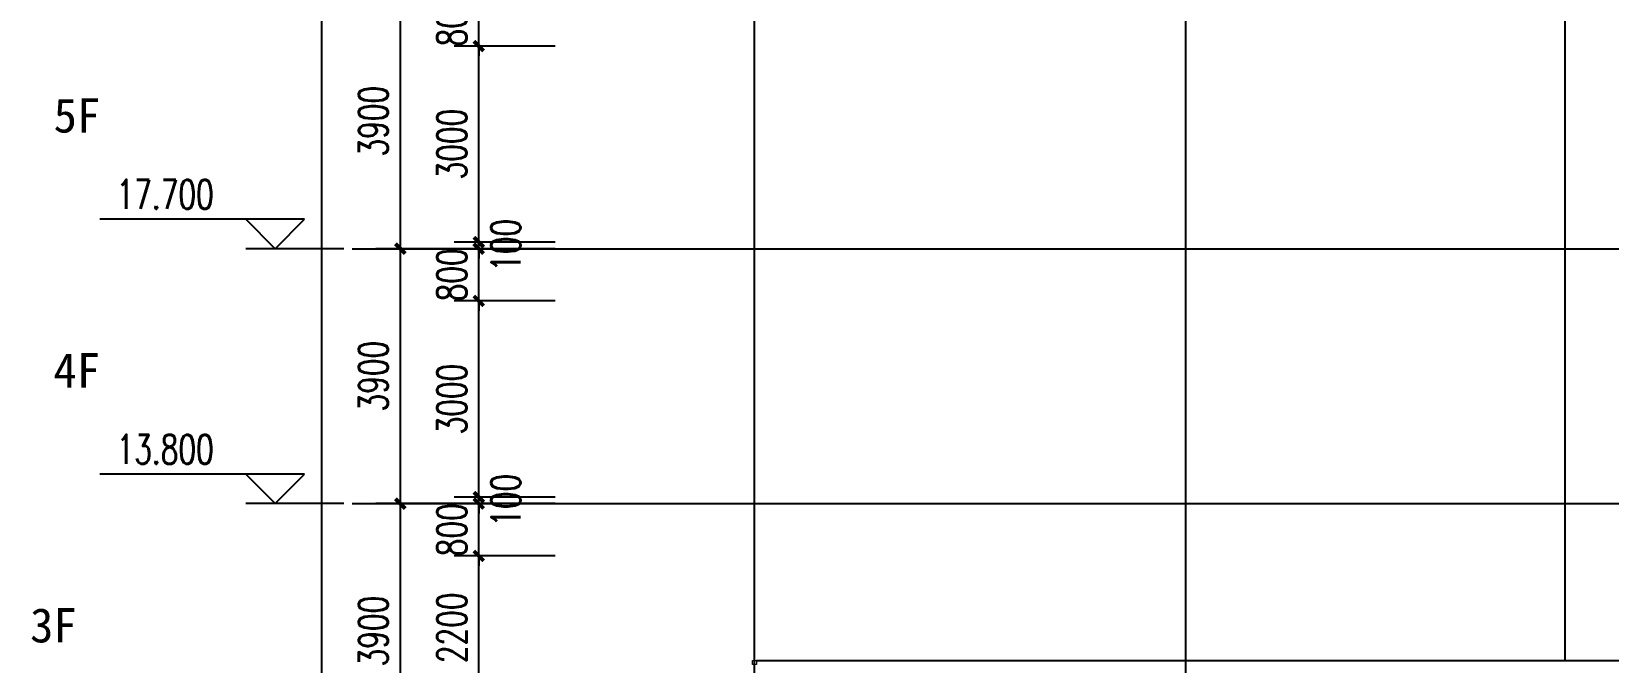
# Model space of a CAD drawing. Extents: x 1738711 to 2346805, y 1189731 to 2516152.
# Drawn here: x 2171281 to 2195406, y 1586102 to 1595754 of the extents above; entities that cross this region are included whole.
import ezdxf

# ---------------------------------------------------------------- set-up
doc = ezdxf.new("R2010")
doc.units = 0
doc.header["$LTSCALE"] = 1000
doc.header["$MEASUREMENT"] = 0
for name, color, linetype in [('DIM_ELEV', 3, 'Continuous'), ('DOTE', 1, 'Continuous'), ('PUB_DIM', 3, 'Continuous'), ('PUB_TEXT', 7, 'Continuous'), ('看线', 8, 'Continuous')]:
    doc.layers.add(name, color=color, linetype=linetype)
doc.layers.add('栏杆', color=6, linetype='Continuous', lineweight=15)
doc.styles.add('_TCH_DIM', font='SIMPLEX', dxfattribs={"bigfont": 'GBCBIG'})
doc.styles.add('_TCH_DIM_T3', font='SIMPLEX', dxfattribs={"width": 0.705882, "bigfont": 'GBCBIG'})
doc.styles.add('STW', font='simhei_0.ttf')
doc.dimstyles.new('_TCH_ARCH&&150', dxfattribs={"dimtxt": 446.25, "dimasz": 150, "dimexe": 375, "dimexo": 450, "dimgap": 189.375, "dimtad": 1, "dimdec": 0, "dimzin": 0, "dimdsep": 46, "dimtxsty": '_TCH_DIM_T3', "dimblk": 'ARCHTICK', "dimcen": 0.09, "dimclrt": 7, "dimazin": 2, "dimtfac": 1, "dimtdec": 0, "dimtix": 1, "dimtmove": 2, "dimatfit": 3, "dimfxl": 1, "dimtolj": 1, "dimtzin": 0, "dimarcsym": 0})

# ---------------------------------------------------------------- blocks, each defined once
blk = doc.blocks.new('_ArchTick')
at = {"color": 0, "linetype": 'ByBlock', "const_width": 0.4}
blk.add_lwpolyline([(-0.5, -0.5), (0.5, 0.5)], dxfattribs=at)
blk = doc.blocks.new('*D2336')
at = {"layer": 'Defpoints', "color": 0, "transparency": 16777216}
for p in [(2176923, 1588532), (2178542, 1588532), (2178542, 1584632)]:
    blk.add_point(p, dxfattribs=at)
at = {"layer": 'PUB_DIM', "color": 0, "lineweight": -2, "transparency": 16777216}
for p, q in [((2178092, 1588532), (2176548, 1588532)), ((2176923, 1584632), (2176923, 1588532)), ((2178092, 1584632), (2176548, 1584632))]:
    blk.add_line(p, q, dxfattribs=at)
at = {"layer": 'PUB_DIM', "color": 0, "lineweight": -2, "transparency": 16777216, "xscale": 150, "yscale": 150, "zscale": 150}
for p, rotation in [((2176923, 1588532), 90), ((2176923, 1584632), 270)]:
    blk.add_blockref('_ArchTick', p, dxfattribs=dict(at, rotation=rotation))
at = {"layer": 'PUB_DIM', "color": 7, "transparency": 16777216, "insert": (2176511, 1586582), "char_height": 446.2, "attachment_point": 5, "rotation": 90, "style": '_TCH_DIM_T3'}
blk.add_mtext('\\A1;3900', dxfattribs=at)
blk = doc.blocks.new('*D2337')
at = {"layer": 'Defpoints', "color": 0, "transparency": 16777216}
for p in [(2176923, 1592432), (2178542, 1592432), (2178542, 1588532)]:
    blk.add_point(p, dxfattribs=at)
at = {"layer": 'PUB_DIM', "color": 0, "lineweight": -2, "transparency": 16777216}
for p, q in [((2178092, 1592432), (2176548, 1592432)), ((2176923, 1588532), (2176923, 1592432)), ((2178092, 1588532), (2176548, 1588532))]:
    blk.add_line(p, q, dxfattribs=at)
at = {"layer": 'PUB_DIM', "color": 0, "lineweight": -2, "transparency": 16777216, "xscale": 150, "yscale": 150, "zscale": 150}
for p, rotation in [((2176923, 1592432), 90), ((2176923, 1588532), 270)]:
    blk.add_blockref('_ArchTick', p, dxfattribs=dict(at, rotation=rotation))
at = {"layer": 'PUB_DIM', "color": 7, "transparency": 16777216, "insert": (2176511, 1590482), "char_height": 446.2, "attachment_point": 5, "rotation": 90, "style": '_TCH_DIM_T3'}
blk.add_mtext('\\A1;3900', dxfattribs=at)
blk = doc.blocks.new('*D2338')
at = {"layer": 'Defpoints', "color": 0, "transparency": 16777216}
for p in [(2176923, 1596332), (2178542, 1596332), (2178542, 1592432)]:
    blk.add_point(p, dxfattribs=at)
at = {"layer": 'PUB_DIM', "color": 0, "lineweight": -2, "transparency": 16777216}
for p, q in [((2178092, 1596332), (2176548, 1596332)), ((2176923, 1592432), (2176923, 1596332)), ((2178092, 1592432), (2176548, 1592432))]:
    blk.add_line(p, q, dxfattribs=at)
at = {"layer": 'PUB_DIM', "color": 0, "lineweight": -2, "transparency": 16777216, "xscale": 150, "yscale": 150, "zscale": 150}
for p, rotation in [((2176923, 1596332), 90), ((2176923, 1592432), 270)]:
    blk.add_blockref('_ArchTick', p, dxfattribs=dict(at, rotation=rotation))
at = {"layer": 'PUB_DIM', "color": 7, "transparency": 16777216, "insert": (2176511, 1594382), "char_height": 446.2, "attachment_point": 5, "rotation": 90, "style": '_TCH_DIM_T3'}
blk.add_mtext('\\A1;3900', dxfattribs=at)
blk = doc.blocks.new('*D2346')
at = {"layer": 'Defpoints', "color": 0, "transparency": 16777216}
for p in [(2175723, 1622732), (2179742, 1622732), (2179742, 1574432)]:
    blk.add_point(p, dxfattribs=at)
at = {"layer": 'PUB_DIM', "color": 0, "lineweight": -2, "transparency": 16777216}
for p, q in [((2179292, 1622732), (2175348, 1622732)), ((2175723, 1574432), (2175723, 1622732)), ((2179292, 1574432), (2175348, 1574432))]:
    blk.add_line(p, q, dxfattribs=at)
at = {"layer": 'PUB_DIM', "color": 0, "lineweight": -2, "transparency": 16777216, "xscale": 150, "yscale": 150, "zscale": 150}
for p, rotation in [((2175723, 1622732), 90), ((2175723, 1574432), 270)]:
    blk.add_blockref('_ArchTick', p, dxfattribs=dict(at, rotation=rotation))
at = {"layer": 'PUB_DIM', "color": 7, "transparency": 16777216, "insert": (2175311, 1598582), "char_height": 446.2, "attachment_point": 5, "rotation": 90, "style": '_TCH_DIM_T3'}
blk.add_mtext('\\A1;48300', dxfattribs=at)
blk = doc.blocks.new('*D2353')
at = {"layer": 'Defpoints', "color": 0, "transparency": 16777216}
for p in [(2178123, 1587732), (2179742, 1587732), (2179742, 1585532)]:
    blk.add_point(p, dxfattribs=at)
at = {"layer": 'PUB_DIM', "color": 0, "lineweight": -2, "transparency": 16777216}
for p, q in [((2179292, 1587732), (2177748, 1587732)), ((2178123, 1585532), (2178123, 1587732)), ((2179292, 1585532), (2177748, 1585532))]:
    blk.add_line(p, q, dxfattribs=at)
at = {"layer": 'PUB_DIM', "color": 0, "lineweight": -2, "transparency": 16777216, "xscale": 150, "yscale": 150, "zscale": 150}
for p, rotation in [((2178123, 1587732), 90), ((2178123, 1585532), 270)]:
    blk.add_blockref('_ArchTick', p, dxfattribs=dict(at, rotation=rotation))
at = {"layer": 'PUB_DIM', "color": 7, "transparency": 16777216, "insert": (2177711, 1586632), "char_height": 446.2, "attachment_point": 5, "rotation": 90, "style": '_TCH_DIM_T3'}
blk.add_mtext('\\A1;2200', dxfattribs=at)
blk = doc.blocks.new('*D2354')
at = {"layer": 'Defpoints', "color": 0, "transparency": 16777216}
for p in [(2178123, 1588532), (2179742, 1588532), (2179742, 1587732)]:
    blk.add_point(p, dxfattribs=at)
at = {"layer": 'PUB_DIM', "color": 0, "lineweight": -2, "transparency": 16777216}
for p, q in [((2178123, 1588532), (2178123, 1588682)), ((2179292, 1588532), (2177748, 1588532)), ((2178123, 1587732), (2178123, 1588532)), ((2179292, 1587732), (2177748, 1587732)), ((2178123, 1587732), (2178123, 1587582))]:
    blk.add_line(p, q, dxfattribs=at)
at = {"layer": 'PUB_DIM', "color": 0, "lineweight": -2, "transparency": 16777216, "xscale": 150, "yscale": 150, "zscale": 150}
for p, rotation in [((2178123, 1588532), 270), ((2178123, 1587732), 90)]:
    blk.add_blockref('_ArchTick', p, dxfattribs=dict(at, rotation=rotation))
at = {"layer": 'PUB_DIM', "color": 7, "transparency": 16777216, "insert": (2177711, 1588132), "char_height": 446.2, "attachment_point": 5, "rotation": 90, "style": '_TCH_DIM_T3'}
blk.add_mtext('\\A1;800', dxfattribs=at)
blk = doc.blocks.new('*D2355')
at = {"layer": 'Defpoints', "color": 0, "transparency": 16777216}
for p in [(2178123, 1588632), (2179742, 1588632), (2179742, 1588532)]:
    blk.add_point(p, dxfattribs=at)
at = {"layer": 'PUB_DIM', "color": 0, "lineweight": -2, "transparency": 16777216}
for p, q in [((2179292, 1588632), (2177748, 1588632)), ((2178123, 1588632), (2178123, 1588782)), ((2178123, 1588532), (2178123, 1588632)), ((2179292, 1588532), (2177748, 1588532)), ((2178123, 1588532), (2178123, 1588382))]:
    blk.add_line(p, q, dxfattribs=at)
at = {"layer": 'PUB_DIM', "color": 0, "lineweight": -2, "transparency": 16777216, "xscale": 150, "yscale": 150, "zscale": 150}
for p, rotation in [((2178123, 1588632), 270), ((2178123, 1588532), 90)]:
    blk.add_blockref('_ArchTick', p, dxfattribs=dict(at, rotation=rotation))
at = {"layer": 'PUB_DIM', "color": 7, "transparency": 16777216, "insert": (2178536, 1588582), "char_height": 446.2, "attachment_point": 5, "rotation": 90, "style": '_TCH_DIM_T3'}
blk.add_mtext('\\A1;100', dxfattribs=at)
blk = doc.blocks.new('*D2356')
at = {"layer": 'Defpoints', "color": 0, "transparency": 16777216}
for p in [(2178123, 1591632), (2179742, 1591632), (2179742, 1588632)]:
    blk.add_point(p, dxfattribs=at)
at = {"layer": 'PUB_DIM', "color": 0, "lineweight": -2, "transparency": 16777216}
for p, q in [((2179292, 1591632), (2177748, 1591632)), ((2178123, 1588632), (2178123, 1591632)), ((2179292, 1588632), (2177748, 1588632))]:
    blk.add_line(p, q, dxfattribs=at)
at = {"layer": 'PUB_DIM', "color": 0, "lineweight": -2, "transparency": 16777216, "xscale": 150, "yscale": 150, "zscale": 150}
for p, rotation in [((2178123, 1591632), 90), ((2178123, 1588632), 270)]:
    blk.add_blockref('_ArchTick', p, dxfattribs=dict(at, rotation=rotation))
at = {"layer": 'PUB_DIM', "color": 7, "transparency": 16777216, "insert": (2177711, 1590132), "char_height": 446.2, "attachment_point": 5, "rotation": 90, "style": '_TCH_DIM_T3'}
blk.add_mtext('\\A1;3000', dxfattribs=at)
blk = doc.blocks.new('*D2357')
at = {"layer": 'Defpoints', "color": 0, "transparency": 16777216}
for p in [(2178123, 1592432), (2179742, 1592432), (2179742, 1591632)]:
    blk.add_point(p, dxfattribs=at)
at = {"layer": 'PUB_DIM', "color": 0, "lineweight": -2, "transparency": 16777216}
for p, q in [((2178123, 1592432), (2178123, 1592582)), ((2179292, 1592432), (2177748, 1592432)), ((2178123, 1591632), (2178123, 1592432)), ((2179292, 1591632), (2177748, 1591632)), ((2178123, 1591632), (2178123, 1591482))]:
    blk.add_line(p, q, dxfattribs=at)
at = {"layer": 'PUB_DIM', "color": 0, "lineweight": -2, "transparency": 16777216, "xscale": 150, "yscale": 150, "zscale": 150}
for p, rotation in [((2178123, 1592432), 270), ((2178123, 1591632), 90)]:
    blk.add_blockref('_ArchTick', p, dxfattribs=dict(at, rotation=rotation))
at = {"layer": 'PUB_DIM', "color": 7, "transparency": 16777216, "insert": (2177711, 1592032), "char_height": 446.2, "attachment_point": 5, "rotation": 90, "style": '_TCH_DIM_T3'}
blk.add_mtext('\\A1;800', dxfattribs=at)
blk = doc.blocks.new('*D2358')
at = {"layer": 'Defpoints', "color": 0, "transparency": 16777216}
for p in [(2178123, 1592532), (2179742, 1592532), (2179742, 1592432)]:
    blk.add_point(p, dxfattribs=at)
at = {"layer": 'PUB_DIM', "color": 0, "lineweight": -2, "transparency": 16777216}
for p, q in [((2179292, 1592532), (2177748, 1592532)), ((2178123, 1592532), (2178123, 1592682)), ((2178123, 1592432), (2178123, 1592532)), ((2179292, 1592432), (2177748, 1592432)), ((2178123, 1592432), (2178123, 1592282))]:
    blk.add_line(p, q, dxfattribs=at)
at = {"layer": 'PUB_DIM', "color": 0, "lineweight": -2, "transparency": 16777216, "xscale": 150, "yscale": 150, "zscale": 150}
for p, rotation in [((2178123, 1592532), 270), ((2178123, 1592432), 90)]:
    blk.add_blockref('_ArchTick', p, dxfattribs=dict(at, rotation=rotation))
at = {"layer": 'PUB_DIM', "color": 7, "transparency": 16777216, "insert": (2178536, 1592482), "char_height": 446.2, "attachment_point": 5, "rotation": 90, "style": '_TCH_DIM_T3'}
blk.add_mtext('\\A1;100', dxfattribs=at)
blk = doc.blocks.new('*D2359')
at = {"layer": 'Defpoints', "color": 0, "transparency": 16777216}
for p in [(2178123, 1595532), (2179742, 1595532), (2179742, 1592532)]:
    blk.add_point(p, dxfattribs=at)
at = {"layer": 'PUB_DIM', "color": 0, "lineweight": -2, "transparency": 16777216}
for p, q in [((2179292, 1595532), (2177748, 1595532)), ((2178123, 1592532), (2178123, 1595532)), ((2179292, 1592532), (2177748, 1592532))]:
    blk.add_line(p, q, dxfattribs=at)
at = {"layer": 'PUB_DIM', "color": 0, "lineweight": -2, "transparency": 16777216, "xscale": 150, "yscale": 150, "zscale": 150}
for p, rotation in [((2178123, 1595532), 90), ((2178123, 1592532), 270)]:
    blk.add_blockref('_ArchTick', p, dxfattribs=dict(at, rotation=rotation))
at = {"layer": 'PUB_DIM', "color": 7, "transparency": 16777216, "insert": (2177711, 1594032), "char_height": 446.2, "attachment_point": 5, "rotation": 90, "style": '_TCH_DIM_T3'}
blk.add_mtext('\\A1;3000', dxfattribs=at)
blk = doc.blocks.new('*D2360')
at = {"layer": 'Defpoints', "color": 0, "transparency": 16777216}
for p in [(2178123, 1596332), (2179742, 1596332), (2179742, 1595532)]:
    blk.add_point(p, dxfattribs=at)
at = {"layer": 'PUB_DIM', "color": 0, "lineweight": -2, "transparency": 16777216}
for p, q in [((2178123, 1596332), (2178123, 1596482)), ((2179292, 1596332), (2177748, 1596332)), ((2178123, 1595532), (2178123, 1596332)), ((2179292, 1595532), (2177748, 1595532)), ((2178123, 1595532), (2178123, 1595382))]:
    blk.add_line(p, q, dxfattribs=at)
at = {"layer": 'PUB_DIM', "color": 0, "lineweight": -2, "transparency": 16777216, "xscale": 150, "yscale": 150, "zscale": 150}
for p, rotation in [((2178123, 1596332), 270), ((2178123, 1595532), 90)]:
    blk.add_blockref('_ArchTick', p, dxfattribs=dict(at, rotation=rotation))
at = {"layer": 'PUB_DIM', "color": 7, "transparency": 16777216, "insert": (2177711, 1595932), "char_height": 446.2, "attachment_point": 5, "rotation": 90, "style": '_TCH_DIM_T3'}
blk.add_mtext('\\A1;800', dxfattribs=at)

msp = doc.modelspace()

# ---------------------------------------------------------------- linework, layer by layer
at = {"layer": 'DIM_ELEV'}
for p, q in [((2175459.3, 1592882.3), (2172327.3, 1592882.3)), ((2175009.3, 1592432.3), (2174559.3, 1592882.3)), ((2175009.3, 1592432.3), (2175459.3, 1592882.3)), ((2176059.3, 1592432.3), (2174559.3, 1592432.3)), ((2175459.3, 1588982.3), (2172327.3, 1588982.3)), ((2175009.3, 1588532.3), (2174559.3, 1588982.3)), ((2175009.3, 1588532.3), (2175459.3, 1588982.3)), ((2176059.3, 1588532.3), (2174559.3, 1588532.3))]:
    msp.add_line(p, q, dxfattribs=at)
at = {"layer": 'DOTE'}
for p, q in [((2182340.8, 1573598.1), (2182340.8, 1622732.3)), ((2188940.8, 1573598.1), (2188940.8, 1622732.3)), ((2176186.2, 1592432.3), (2217760.6, 1592432.3)), ((2176186.2, 1588532.3), (2217760.6, 1588532.3))]:
    msp.add_line(p, q, dxfattribs=at)
at = {"layer": '栏杆'}
msp.add_lwpolyline([(2182310.8, 1586132.3), (2182370.8, 1586132.3), (2182370.8, 1586072.3), (2182310.8, 1586072.3)], close=True, dxfattribs=at)
at = {"layer": '看线'}
for p, q in [((2194740.8, 1622732.3), (2194740.8, 1586132.3)), ((2182370.8, 1586132.3), (2197140.8, 1586132.3))]:
    msp.add_line(p, q, dxfattribs=at)

# ---------------------------------------------------------------- texts
at = {"style": 'STW'}
for s, p in [('5F', (2171618.3, 1594208.1)), ('4F', (2171615.3, 1590308.1)), ('3F', (2171258, 1586408.1))]:
    msp.add_text(s, height=525.74, dxfattribs=at).set_placement(p)
at = {"layer": 'PUB_TEXT', "color": 7, "style": '_TCH_DIM', "width": 0.705882}
for s, p in [('17.700', (2172582.3, 1593039.8)), ('13.800', (2172582.3, 1589139.8))]:
    msp.add_text(s, height=446.25, dxfattribs=at).set_placement(p)

# ---------------------------------------------------------------- dimensions: what is measured, and where the dimension line sits
at = {"layer": 'PUB_DIM'}
for p1, p2, distance, picture, middle in [((2179742.1, 1574432.3), (2179742.1, 1622732.3), 4019.1, '*D2346', (2175310.5, 1598582.3)), ((2178542.1, 1592432.3), (2178542.1, 1596332.3), 1619.1, '*D2338', (2176510.5, 1594382.3)), ((2179742.1, 1595532.3), (2179742.1, 1596332.3), 1619.1, '*D2360', (2177710.5, 1595932.3)), ((2179742.1, 1592532.3), (2179742.1, 1595532.3), 1619.1, '*D2359', (2177710.5, 1594032.3)), ((2178542.1, 1588532.3), (2178542.1, 1592432.3), 1619.1, '*D2337', (2176510.5, 1590482.3)), ((2179742.1, 1591632.3), (2179742.1, 1592432.3), 1619.1, '*D2357', (2177710.5, 1592032.3)), ((2179742.1, 1588632.3), (2179742.1, 1591632.3), 1619.1, '*D2356', (2177710.5, 1590132.3)), ((2178542.1, 1584632.3), (2178542.1, 1588532.3), 1619.1, '*D2336', (2176510.5, 1586582.3)), ((2179742.1, 1587732.3), (2179742.1, 1588532.3), 1619.1, '*D2354', (2177710.5, 1588132.3)), ((2179742.1, 1585532.3), (2179742.1, 1587732.3), 1619.1, '*D2353', (2177710.5, 1586632.3))]:
    dim = msp.add_aligned_dim(p1=p1, p2=p2, distance=distance, dimstyle='_TCH_ARCH&&150', dxfattribs=at)
    dim.commit()
    dim.dimension.update_dxf_attribs({"geometry": picture, "text_midpoint": middle})
for base, p1, p2, picture, middle in [((2178123, 1592532.3), (2179742.1, 1592432.3), (2179742.1, 1592532.3), '*D2358', (2178535.5, 1592482.3)), ((2178123, 1588632.3), (2179742.1, 1588532.3), (2179742.1, 1588632.3), '*D2355', (2178535.5, 1588582.3))]:
    dim = msp.add_linear_dim(base=base, p1=p1, p2=p2, angle=90, dimstyle='_TCH_ARCH&&150', dxfattribs=at)
    dim.commit()
    dim.dimension.update_dxf_attribs({"geometry": picture, "text_midpoint": middle, "dimtype": 129})

doc.saveas('drawing.dxf')
